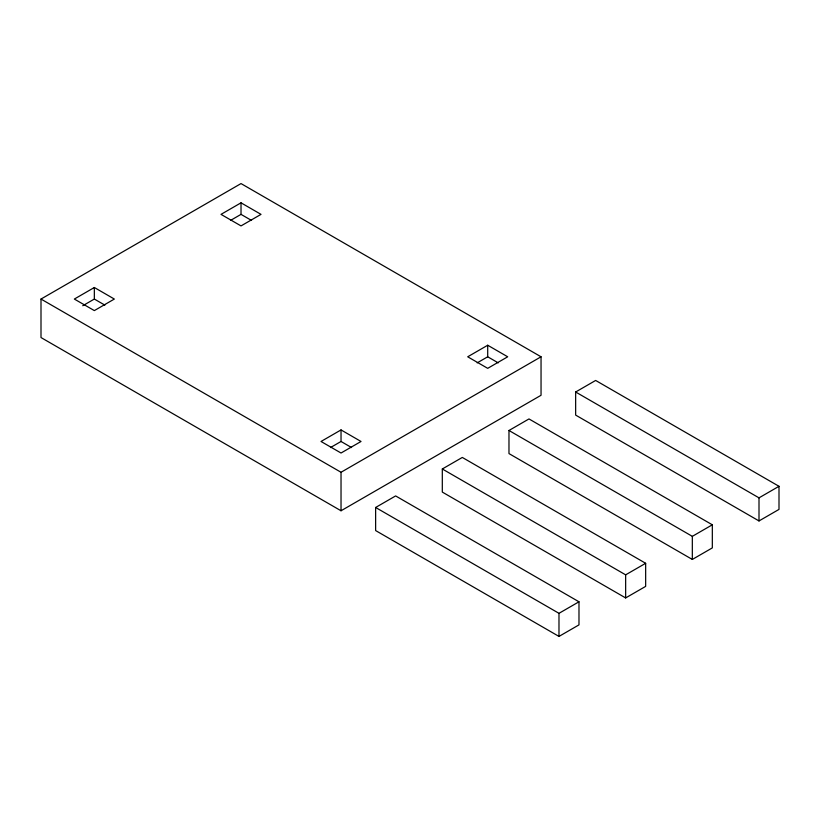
<?xml version="1.0" encoding="UTF-8"?>
<svg xmlns="http://www.w3.org/2000/svg" width="820" height="820" viewBox="0 0 820 820"><rect width="100%" height="100%" fill="white"/><g stroke="black" fill="none" stroke-linecap="round" stroke-linejoin="round"><path stroke-width="1.23" d="M41 299.054L241.018 183.577L541.046 356.792L541.046 395.281L341.028 510.768L41 337.543L41 299.054L341.028 472.269L541.046 356.792M94.341 287.502L74.333 299.054L94.341 310.595L114.339 299.054L94.341 287.502L94.341 299.054L82.758 305.737M241.018 202.817L221.01 214.368L241.018 225.91L261.016 214.368L241.018 202.817L241.018 214.368L251.545 220.447M230.492 220.447L241.018 214.368M341.028 429.926L321.02 441.478L341.028 453.019L361.026 441.478L341.028 429.926L341.028 441.478L330.501 447.556M487.705 345.24L467.707 356.792L487.705 368.334L507.703 356.792L487.705 345.24L487.705 356.792L498.232 362.87M477.178 362.87L487.705 356.792M375.632 507.477L395.63 495.926L578.981 601.788L578.981 624.881L558.984 636.422L375.632 530.571L375.632 507.477L558.984 613.329L578.981 601.788M442.308 468.978L462.306 457.437L645.658 563.289L645.658 586.382L625.65 597.934L442.308 492.082L442.308 468.978L625.65 574.841L645.658 563.289M508.974 430.49L528.982 418.938L712.324 524.8L712.324 547.893L692.326 559.445L508.974 453.583L508.974 430.49L692.326 536.341L712.324 524.8M575.65 392.001L595.648 380.449L779 486.301L779 509.404L759.002 520.946L575.65 415.094L575.65 392.001L759.002 497.853L779 486.301M94.341 299.054L104.868 305.132M341.028 441.478L351.554 447.556M759.002 497.853L759.002 520.946M692.326 536.341L692.326 559.445M625.65 574.841L625.65 597.934M558.984 613.329L558.984 636.422M341.028 472.269L341.028 510.768"/></g></svg>
